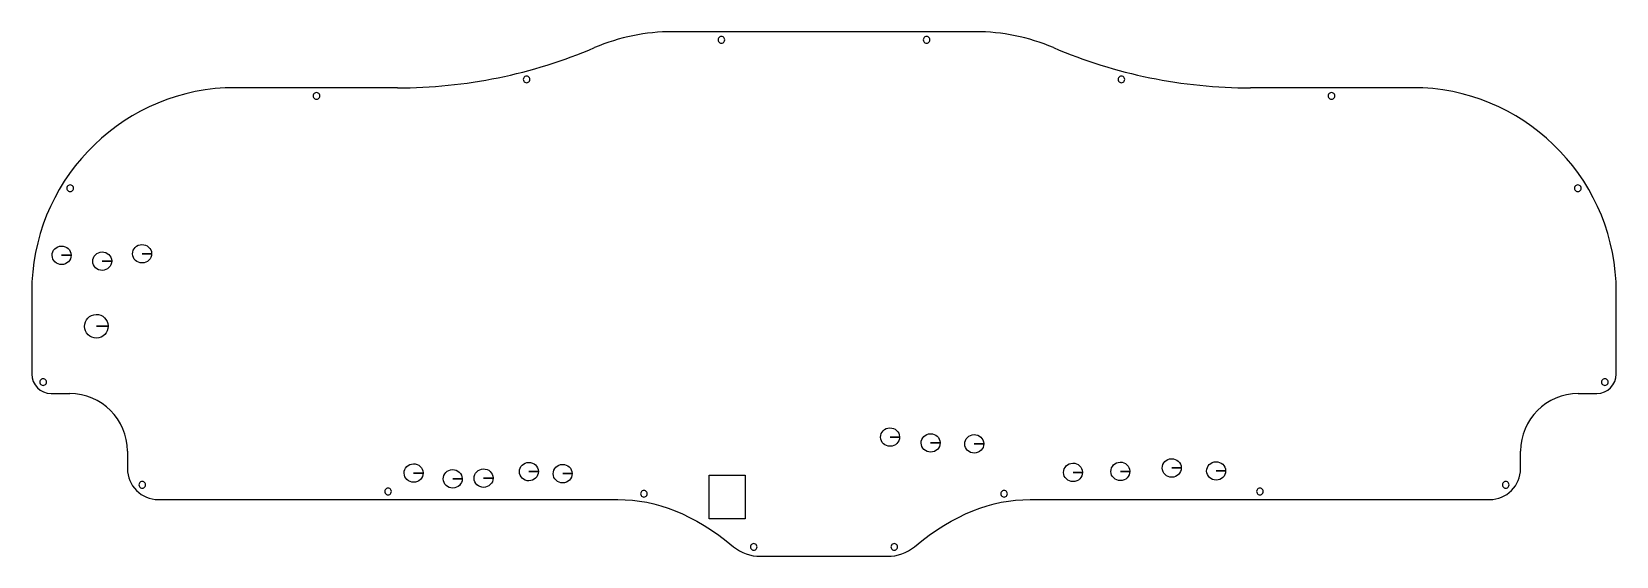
# Model space of a CAD drawing. Extents: x 0 to 2768, y 0 to 917.
import ezdxf

# ---------------------------------------------------------------- set-up
doc = ezdxf.new("R2010")
doc.units = 0
doc.layers.get('0').update_dxf_attribs({"linetype": 'CONTINUOUS'})

msp = doc.modelspace()

# ---------------------------------------------------------------- linework, layer by layer
at = {"color": 7}
for points in [[(1648.74696, 916.757819), (1120.06257, 916.757819)], [(639.607927, 818.662642), (338.266515, 818.662642)], [(2430.543015, 818.662642), (2129.201602, 818.662642)], [(69.201, 526.603204), (52.6158, 526.139005), (69.207825, 526.139005)], [(209.8131, 529.298826), (193.2279, 528.834627), (209.819925, 528.834627)], [(140.10165, 516.403435), (123.51645, 515.939236), (140.108475, 515.939236)], [(0.337515, 461.89314), (0.337515, 318.745402)], [(2768.472015, 318.745402), (2768.472015, 461.89314)], [(133.932075, 402.808965), (113.2605, 402.213862), (133.940625, 402.213862)], [(34.35324, 284.729655), (66.793815, 284.729655)], [(2702.015715, 284.729655), (2734.45629, 284.729655)], [(1516.366672, 209.055405), (1499.781495, 208.591207), (1516.37355, 208.591207)], [(1587.267307, 198.855607), (1570.68213, 198.39141), (1587.274177, 198.39141)], [(1663.484775, 197.332673), (1646.899597, 196.868475), (1663.491652, 196.868475)], [(167.617665, 183.90576), (167.617665, 153.300135)], [(2601.191865, 153.300135), (2601.191865, 183.90576)], [(684.118672, 146.231145), (667.533487, 145.76694), (684.125542, 145.76694)], [(885.466095, 148.747335), (868.88091, 148.28313), (885.472965, 148.28313)], [(944.488972, 145.186252), (927.903787, 144.722055), (944.495842, 144.722055)], [(1835.975257, 147.429015), (1819.390072, 146.964817), (1835.982127, 146.964817)], [(1918.665975, 149.125763), (1902.08085, 148.661565), (1918.672875, 148.661565)], [(2008.49415, 155.106308), (1991.90895, 154.64211), (2008.50105, 154.64211)], [(2086.025325, 149.951482), (2069.440125, 149.487277), (2086.032225, 149.487277)], [(752.389642, 136.134915), (735.804457, 135.67071), (752.396512, 135.67071)], [(806.32038, 137.396167), (789.735195, 136.93197), (806.32725, 136.93197)], [(221.469615, 99.448185), (1024.431907, 99.448185)], [(1744.377622, 99.448185), (2547.339915, 99.448185)], [(1273.342027, 0.33756), (1495.467502, 0.33756)]]:
    msp.add_lwpolyline(points, dxfattribs=at)
for points in [[(1210.912965, 902.584591)], [(1569.51861, 902.584591)], [(870.755482, 833.423377)], [(1909.676092, 833.423377)], [(503.686665, 804.489412)], [(2276.74494, 804.489412)], [(73.36749, 643.174582)], [(2707.064115, 643.174582)], [(26.13354, 304.714627)], [(2754.298065, 304.714627)], [(1184.058786, 142.186267), (1246.425934, 142.186267), (1246.425934, 65.549797), (1184.058786, 65.549797)], [(199.223565, 125.243085)], [(628.761765, 113.62146)], [(2151.66984, 113.62146)], [(2581.20804, 125.243085)], [(1075.59726, 109.607085)], [(1704.834315, 109.607085)], [(1267.41453, 16.694085)], [(1513.017052, 16.694085)]]:
    msp.add_lwpolyline(points, close=True, dxfattribs=at)
for points in [[(1120.06257, 916.757819), (1073.192753, 916.757819), (1026.806206, 907.287005), (983.687647, 888.913937)], [(1785.121882, 888.913937), (1742.003324, 907.287005), (1695.616777, 916.757819), (1648.74696, 916.757819)], [(639.607927, 818.662642), (757.862465, 818.662643), (874.897693, 842.557909), (983.687647, 888.913937)], [(1202.195387, 907.620098), (1200.39692, 906.581255), (1199.289628, 904.66153), (1199.29092, 902.584591)], [(1199.29092, 902.584591), (1199.289628, 900.507651), (1200.39692, 898.587927), (1202.195387, 897.549084)], [(1208.008498, 907.620098), (1206.210031, 908.658941), (1203.993854, 908.658941), (1202.195387, 907.620098)], [(1202.195387, 897.549084), (1203.993854, 896.51024), (1206.210031, 896.51024), (1208.008498, 897.549084)], [(1210.912965, 902.584591), (1210.914257, 904.66153), (1209.806965, 906.581255), (1208.008498, 907.620098)], [(1208.008498, 897.549084), (1209.806965, 898.587927), (1210.914257, 900.507651), (1210.912965, 902.584591)], [(1560.801032, 907.620098), (1559.002565, 906.581255), (1557.895273, 904.66153), (1557.896565, 902.584591)], [(1557.896565, 902.584591), (1557.895273, 900.507651), (1559.002565, 898.587927), (1560.801032, 897.549084)], [(1566.614143, 907.620098), (1564.815676, 908.658941), (1562.599499, 908.658941), (1560.801032, 907.620098)], [(1560.801032, 897.549084), (1562.599499, 896.51024), (1564.815676, 896.51024), (1566.614143, 897.549084)], [(1569.51861, 902.584591), (1569.519902, 904.66153), (1568.41261, 906.581255), (1566.614143, 907.620098)], [(1566.614143, 897.549084), (1568.41261, 898.587927), (1569.519902, 900.507651), (1569.51861, 902.584591)], [(1785.121882, 888.913937), (1893.911837, 842.557909), (2010.947065, 818.662643), (2129.201602, 818.662642)], [(862.037904, 838.458885), (860.239437, 837.420042), (859.132145, 835.500317), (859.133437, 833.423377)], [(859.133437, 833.423377), (859.132145, 831.346438), (860.239437, 829.426713), (862.037904, 828.38787)], [(867.851016, 838.458885), (866.052548, 839.497728), (863.836372, 839.497728), (862.037904, 838.458885)], [(870.755482, 833.423377), (870.756775, 835.500317), (869.649483, 837.420042), (867.851016, 838.458885)], [(867.851016, 828.38787), (869.649483, 829.426713), (870.756775, 831.346438), (870.755482, 833.423377)], [(1900.958514, 838.458885), (1899.160047, 837.420042), (1898.052755, 835.500317), (1898.054047, 833.423377)], [(1898.054047, 833.423377), (1898.052755, 831.346438), (1899.160047, 829.426713), (1900.958514, 828.38787)], [(1906.771626, 838.458885), (1904.973158, 839.497728), (1902.756982, 839.497728), (1900.958514, 838.458885)], [(1909.676092, 833.423377), (1909.677385, 835.500317), (1908.570093, 837.420042), (1906.771626, 838.458885)], [(1906.771626, 828.38787), (1908.570093, 829.426713), (1909.677385, 831.346438), (1909.676092, 833.423377)], [(338.266515, 818.662642), (148.741792, 808.3751), (0.337515, 651.696861), (0.337515, 461.893136)], [(494.970109, 809.521919), (493.172167, 808.483877), (492.06459, 806.565496), (492.06459, 804.489412)], [(492.06459, 804.489412), (492.06459, 802.413329), (493.172167, 800.494948), (494.970109, 799.456906)], [(500.781146, 809.521919), (498.983205, 810.55996), (496.76805, 810.55996), (494.970109, 809.521919)], [(503.686665, 804.489412), (503.686665, 806.565496), (502.579088, 808.483877), (500.781146, 809.521919)], [(500.781146, 799.456906), (502.579088, 800.494948), (503.686665, 802.413329), (503.686665, 804.489412)], [(862.037904, 828.38787), (863.836372, 827.349027), (866.052548, 827.349027), (867.851016, 828.38787)], [(1900.958514, 828.38787), (1902.756982, 827.349027), (1904.973158, 827.349027), (1906.771626, 828.38787)], [(2268.028384, 809.521919), (2266.230442, 808.483877), (2265.122865, 806.565496), (2265.122865, 804.489412)], [(2265.122865, 804.489412), (2265.122865, 802.413329), (2266.230442, 800.494948), (2268.028384, 799.456906)], [(2273.839421, 809.521919), (2272.04148, 810.55996), (2269.826325, 810.55996), (2268.028384, 809.521919)], [(2276.74494, 804.489412), (2276.74494, 806.565496), (2275.637363, 808.483877), (2273.839421, 809.521919)], [(2273.839421, 799.456906), (2275.637363, 800.494948), (2276.74494, 802.413329), (2276.74494, 804.489412)], [(2768.472015, 461.893136), (2768.472015, 651.696861), (2620.067738, 808.3751), (2430.543015, 818.662642)], [(494.970109, 799.456906), (496.76805, 798.418865), (498.983205, 798.418865), (500.781146, 799.456906)], [(2268.028384, 799.456906), (2269.826325, 798.418865), (2272.04148, 798.418865), (2273.839421, 799.456906)], [(64.650934, 648.207089), (62.852992, 647.169047), (61.745415, 645.250666), (61.745415, 643.174582)], [(61.745415, 643.174582), (61.745415, 641.098499), (62.852992, 639.180118), (64.650934, 638.142076)], [(70.461971, 648.207089), (68.66403, 649.24513), (66.448875, 649.24513), (64.650934, 648.207089)], [(64.650934, 638.142076), (66.448875, 637.104035), (68.66403, 637.104035), (70.461971, 638.142076)], [(73.36749, 643.174582), (73.36749, 645.250666), (72.259913, 647.169047), (70.461971, 648.207089)], [(70.461971, 638.142076), (72.259913, 639.180118), (73.36749, 641.098499), (73.36749, 643.174582)], [(2698.347559, 648.207089), (2696.549617, 647.169047), (2695.44204, 645.250666), (2695.44204, 643.174582)], [(2695.44204, 643.174582), (2695.44204, 641.098499), (2696.549617, 639.180118), (2698.347559, 638.142076)], [(2704.158596, 648.207089), (2702.360655, 649.24513), (2700.1455, 649.24513), (2698.347559, 648.207089)], [(2698.347559, 638.142076), (2700.1455, 637.104035), (2702.360655, 637.104035), (2704.158596, 638.142076)], [(2707.064115, 643.174582), (2707.064115, 645.250666), (2705.956538, 647.169047), (2704.158596, 648.207089)], [(2704.158596, 638.142076), (2705.956538, 639.180118), (2707.064115, 641.098499), (2707.064115, 643.174582)], [(36.025425, 525.906882), (35.894234, 534.769679), (43.142835, 542.075117), (52.257675, 542.266412)], [(52.257675, 542.266412), (61.372512, 542.457736), (68.938646, 535.463246), (69.201, 526.603204)], [(69.207825, 526.139006), (69.207825, 517.275321), (61.851897, 510.07206), (52.7352, 510.008259)], [(106.926075, 515.707112), (106.794885, 524.569909), (114.043485, 531.875346), (123.158325, 532.066642)], [(123.158325, 532.066642), (132.273162, 532.257966), (139.839295, 525.263476), (140.10165, 516.403435)], [(176.637525, 528.602504), (176.506334, 537.465301), (183.754935, 544.770738), (192.869775, 544.962034)], [(193.3473, 512.703881), (184.230562, 512.640075), (176.768716, 519.739696), (176.637525, 528.602504)], [(192.869775, 544.962034), (201.984612, 545.153358), (209.550746, 538.158868), (209.8131, 529.298826)], [(209.819925, 528.834627), (209.819925, 519.970943), (202.463997, 512.767682), (193.3473, 512.703881)], [(52.7352, 510.008259), (43.618462, 509.944454), (36.156616, 517.044075), (36.025425, 525.906882)], [(123.635775, 499.808489), (114.519066, 499.744724), (107.057266, 506.844334), (106.926075, 515.707112)], [(140.108475, 515.939236), (140.108475, 507.075523), (132.752501, 499.87225), (123.635775, 499.808489)], [(92.58255, 401.916285), (92.419036, 413.278278), (101.453574, 422.643761), (112.814175, 422.889015)], [(112.814175, 422.889015), (124.174771, 423.134275), (133.605079, 414.167425), (133.932075, 402.808965)], [(113.4093, 381.534435), (102.046356, 381.452683), (92.746066, 390.554302), (92.58255, 401.916285)], [(133.940625, 402.213863), (133.940622, 390.850694), (124.772252, 381.616188), (113.4093, 381.534435)], [(0.337515, 318.745403), (0.337515, 299.959033), (15.56687, 284.729668), (34.35324, 284.729655)], [(17.416984, 309.747134), (15.619042, 308.709092), (14.511465, 306.790711), (14.511465, 304.714627)], [(14.511465, 304.714627), (14.511465, 302.638544), (15.619042, 300.720163), (17.416983, 299.682121)], [(23.228021, 309.747134), (21.43008, 310.785175), (19.214925, 310.785175), (17.416984, 309.747134)], [(26.13354, 304.714627), (26.13354, 306.790711), (25.025963, 308.709092), (23.228021, 309.747134)], [(23.228022, 299.682121), (25.025963, 300.720163), (26.13354, 302.638544), (26.13354, 304.714627)], [(2734.45629, 284.729655), (2753.24266, 284.729668), (2768.472015, 299.959033), (2768.472015, 318.745403)], [(2745.581509, 309.747134), (2743.783567, 308.709092), (2742.67599, 306.790711), (2742.67599, 304.714627)], [(2742.67599, 304.714627), (2742.67599, 302.638544), (2743.783567, 300.720163), (2745.581509, 299.682121)], [(2751.392546, 309.747134), (2749.594605, 310.785175), (2747.37945, 310.785175), (2745.581509, 309.747134)], [(2754.298065, 304.714627), (2754.298065, 306.790711), (2753.190488, 308.709092), (2751.392546, 309.747134)], [(2751.392546, 299.682121), (2753.190488, 300.720163), (2754.298065, 302.638544), (2754.298065, 304.714627)], [(17.416983, 299.682121), (19.214925, 298.644078), (21.43008, 298.644078), (23.228022, 299.682121)], [(167.617665, 183.90576), (167.617673, 239.589245), (122.4773, 284.729638), (66.793815, 284.729655)], [(2702.015715, 284.729655), (2646.33223, 284.729638), (2601.191857, 239.589245), (2601.191865, 183.90576)], [(2745.581509, 299.682121), (2747.37945, 298.64408), (2749.594605, 298.64408), (2751.392546, 299.682121)], [(1483.191157, 208.359083), (1483.059965, 217.221867), (1490.308543, 224.5273), (1499.42337, 224.718615)], [(1499.42337, 224.718615), (1508.5382, 224.909927), (1516.10432, 217.915439), (1516.366672, 209.055405)], [(1499.900872, 192.460463), (1490.784159, 192.396689), (1483.32235, 199.496299), (1483.191157, 208.359083)], [(1516.37355, 208.591207), (1516.373549, 199.727504), (1509.017589, 192.524236), (1499.900872, 192.460463)], [(1554.091792, 198.159285), (1553.9606, 207.022069), (1561.209178, 214.327502), (1570.324005, 214.518817)], [(1570.801507, 182.260665), (1561.684794, 182.196892), (1554.222985, 189.296502), (1554.091792, 198.159285)], [(1570.324005, 214.518817), (1579.438835, 214.710129), (1587.004955, 207.715641), (1587.267307, 198.855607)], [(1587.274177, 198.39141), (1587.274177, 189.527709), (1579.918221, 182.324442), (1570.801507, 182.260665)], [(1630.30926, 196.63635), (1630.178068, 205.499137), (1637.42665, 212.804571), (1646.54148, 212.995883)], [(1647.018975, 180.73773), (1637.902261, 180.673957), (1630.440452, 187.773567), (1630.30926, 196.63635)], [(1646.54148, 212.995883), (1655.656307, 213.18719), (1663.222422, 206.192703), (1663.484775, 197.332673)], [(1663.491652, 196.868475), (1663.491652, 188.004771), (1656.135692, 180.801503), (1647.018975, 180.73773)], [(1975.31865, 154.409985), (1975.187458, 163.272755), (1982.436013, 170.578183), (1991.550825, 170.769518)], [(1991.550825, 170.769518), (2000.665663, 170.960842), (2008.231797, 163.96635), (2008.49415, 155.106308)], [(167.617665, 153.300135), (167.617656, 139.017707), (173.291324, 125.320248), (183.390526, 115.221046)], [(650.94315, 145.534823), (650.811962, 154.397606), (658.060543, 161.703036), (667.17537, 161.894348)], [(667.652872, 129.636195), (658.536153, 129.572418), (651.074338, 136.672034), (650.94315, 145.534823)], [(667.17537, 161.894348), (676.290197, 162.085659), (683.856315, 155.091176), (684.118672, 146.231145)], [(684.125542, 145.76694), (684.125542, 136.903239), (676.769586, 129.699972), (667.652872, 129.636195)], [(719.21412, 135.438592), (719.082932, 144.301376), (726.331513, 151.606806), (735.44634, 151.798117)], [(735.44634, 151.798117), (744.561167, 151.989429), (752.127285, 144.994946), (752.389642, 136.134915)], [(773.144858, 136.699845), (773.01367, 145.562629), (780.262251, 152.868059), (789.377078, 153.05937)], [(789.377078, 153.05937), (798.491904, 153.250682), (806.058023, 146.256198), (806.32038, 137.396167)], [(852.290572, 148.051012), (852.159385, 156.913796), (859.407966, 164.219226), (868.522792, 164.410537)], [(869.000288, 132.152385), (859.883571, 132.088612), (852.421761, 139.188226), (852.290572, 148.051012)], [(868.522792, 164.410537), (877.637619, 164.601849), (885.203738, 157.607366), (885.466095, 148.747335)], [(885.472965, 148.28313), (885.472964, 139.419426), (878.117004, 132.216158), (869.000288, 132.152385)], [(911.313457, 144.48993), (911.18227, 153.352711), (918.430846, 160.65814), (927.54567, 160.849455)], [(928.023172, 128.591302), (918.906456, 128.527529), (911.444646, 135.627144), (911.313457, 144.48993)], [(927.54567, 160.849455), (936.660497, 161.040767), (944.226615, 154.046283), (944.488972, 145.186252)], [(944.495842, 144.722055), (944.495846, 135.858351), (937.139889, 128.65508), (928.023172, 128.591302)], [(1802.799735, 146.732693), (1802.668543, 155.595479), (1809.917125, 162.900914), (1819.031955, 163.092225)], [(1819.509457, 130.834072), (1810.392741, 130.770295), (1802.930928, 137.869907), (1802.799735, 146.732693)], [(1819.031955, 163.092225), (1828.146785, 163.283537), (1835.712905, 156.289049), (1835.975257, 147.429015)], [(1835.982127, 146.964818), (1835.982127, 138.101116), (1828.626171, 130.89785), (1819.509457, 130.834072)], [(1885.490475, 148.42944), (1885.359283, 157.292238), (1892.607884, 164.597677), (1901.722725, 164.788972)], [(1902.200175, 132.53082), (1893.083467, 132.467055), (1885.621667, 139.566663), (1885.490475, 148.42944)], [(1901.722725, 164.788972), (1910.837534, 164.980256), (1918.403622, 157.985776), (1918.665975, 149.125763)], [(1918.672875, 148.661565), (1918.672874, 139.797853), (1911.316901, 132.594581), (1902.200175, 132.53082)], [(1992.02835, 138.511365), (1982.911642, 138.4476), (1975.449842, 145.547208), (1975.31865, 154.409985)], [(2008.50105, 154.64211), (2008.501049, 145.778398), (2001.145076, 138.575126), (1992.02835, 138.511365)], [(2052.849825, 149.25516), (2052.718637, 158.117927), (2059.967191, 165.42335), (2069.082, 165.614685)], [(2069.559525, 133.356532), (2060.442814, 133.292767), (2052.981013, 140.39238), (2052.849825, 149.25516)], [(2069.082, 165.614685), (2078.196835, 165.806009), (2085.762968, 158.811522), (2086.025325, 149.951482)], [(2086.032225, 149.487278), (2086.032224, 140.623565), (2078.676251, 133.420294), (2069.559525, 133.356532)], [(2585.419004, 115.221046), (2595.518206, 125.320248), (2601.191874, 139.017707), (2601.191865, 153.300135)], [(183.390526, 115.221046), (193.489728, 105.121844), (207.187187, 99.448176), (221.469615, 99.448185)], [(190.507009, 130.275591), (188.709067, 129.237549), (187.60149, 127.319169), (187.60149, 125.243085)], [(187.60149, 125.243085), (187.60149, 123.167001), (188.709067, 121.248621), (190.507009, 120.210579)], [(196.318046, 130.275591), (194.520105, 131.313633), (192.30495, 131.313633), (190.507009, 130.275591)], [(190.507009, 120.210579), (192.30495, 119.172537), (194.520105, 119.172537), (196.318046, 120.210579)], [(199.223565, 125.243085), (199.223565, 127.319169), (198.115988, 129.237549), (196.318046, 130.275591)], [(196.318046, 120.210579), (198.115988, 121.248621), (199.223565, 123.167001), (199.223565, 125.243085)], [(620.045209, 118.653966), (618.247267, 117.615924), (617.13969, 115.697544), (617.13969, 113.62146)], [(617.13969, 113.62146), (617.13969, 111.545376), (618.247267, 109.626996), (620.045209, 108.588954)], [(625.856246, 118.653966), (624.058305, 119.692008), (621.84315, 119.692008), (620.045209, 118.653966)], [(628.761765, 113.62146), (628.761765, 115.697544), (627.654188, 117.615924), (625.856246, 118.653966)], [(625.856246, 108.588954), (627.654188, 109.626996), (628.761765, 111.545376), (628.761765, 113.62146)], [(735.923835, 119.539965), (726.807118, 119.476192), (719.345308, 126.575806), (719.21412, 135.438592)], [(752.396512, 135.67071), (752.396512, 126.807006), (745.040552, 119.603738), (735.923835, 119.539965)], [(789.85458, 120.801218), (780.73786, 120.73744), (773.276046, 127.837056), (773.144858, 136.699845)], [(806.32725, 136.93197), (806.327253, 128.068266), (798.971297, 120.864995), (789.85458, 120.801218)], [(1066.879682, 114.642592), (1065.081215, 113.603749), (1063.973923, 111.684025), (1063.975215, 109.607085)], [(1072.692793, 114.642592), (1070.894326, 115.681435), (1068.678149, 115.681435), (1066.879682, 114.642592)], [(1075.59726, 109.607085), (1075.598552, 111.684025), (1074.49126, 113.603749), (1072.692793, 114.642592)], [(1696.116737, 114.642592), (1694.31827, 113.603749), (1693.210978, 111.684025), (1693.21227, 109.607085)], [(1701.929848, 114.642592), (1700.131381, 115.681435), (1697.915204, 115.681435), (1696.116737, 114.642592)], [(1704.834315, 109.607085), (1704.835607, 111.684025), (1703.728315, 113.603749), (1701.929848, 114.642592)], [(2142.953284, 118.653966), (2141.155342, 117.615924), (2140.047765, 115.697544), (2140.047765, 113.62146)], [(2140.047765, 113.62146), (2140.047765, 111.545376), (2141.155342, 109.626996), (2142.953284, 108.588954)], [(2148.764321, 118.653966), (2146.96638, 119.692008), (2144.751225, 119.692008), (2142.953284, 118.653966)], [(2151.66984, 113.62146), (2151.66984, 115.697544), (2150.562263, 117.615924), (2148.764321, 118.653966)], [(2148.764321, 108.588954), (2150.562263, 109.626996), (2151.66984, 111.545376), (2151.66984, 113.62146)], [(2547.339915, 99.448185), (2561.622343, 99.448176), (2575.319802, 105.121844), (2585.419004, 115.221046)], [(2572.491484, 130.275591), (2570.693542, 129.237549), (2569.585965, 127.319169), (2569.585965, 125.243085)], [(2569.585965, 125.243085), (2569.585965, 123.167001), (2570.693542, 121.248621), (2572.491484, 120.210579)], [(2578.302521, 130.275591), (2576.50458, 131.313633), (2574.289425, 131.313633), (2572.491484, 130.275591)], [(2572.491484, 120.210579), (2574.289425, 119.172537), (2576.50458, 119.172537), (2578.302521, 120.210579)], [(2581.20804, 125.243085), (2581.20804, 127.319169), (2580.100463, 129.237549), (2578.302521, 130.275591)], [(2578.302521, 120.210579), (2580.100463, 121.248621), (2581.20804, 123.167001), (2581.20804, 125.243085)], [(620.045209, 108.588954), (621.84315, 107.550912), (624.058305, 107.550912), (625.856246, 108.588954)], [(1024.431907, 99.448185), (1091.91555, 99.448185), (1156.84269, 74.48286), (1226.430772, 17.16906)], [(1063.975215, 109.607085), (1063.973923, 107.530145), (1065.081215, 105.610421), (1066.879682, 104.571578)], [(1066.879682, 104.571578), (1068.678149, 103.532735), (1070.894326, 103.532735), (1072.692793, 104.571578)], [(1072.692793, 104.571578), (1074.49126, 105.610421), (1075.598552, 107.530145), (1075.59726, 109.607085)], [(1542.378757, 17.16906), (1611.96684, 74.48286), (1676.89398, 99.448185), (1744.377622, 99.448185)], [(1693.21227, 109.607085), (1693.210978, 107.530145), (1694.31827, 105.610421), (1696.116737, 104.571578)], [(1696.116737, 104.571578), (1697.915204, 103.532735), (1700.131381, 103.532735), (1701.929848, 104.571578)], [(1701.929848, 104.571578), (1703.728315, 105.610421), (1704.835607, 107.530145), (1704.834315, 109.607085)], [(2142.953284, 108.588954), (2144.751225, 107.550912), (2146.96638, 107.550912), (2148.764321, 108.588954)], [(1226.430772, 17.16906), (1239.642512, 6.287663), (1256.226103, 0.337562), (1273.342027, 0.33756)], [(1258.697991, 21.726581), (1256.900053, 20.688541), (1255.792477, 18.770165), (1255.792477, 16.694085)], [(1255.792477, 16.694085), (1255.792477, 14.618005), (1256.900053, 12.699629), (1258.697991, 11.661589)], [(1264.509017, 21.726581), (1262.711079, 22.764621), (1260.495928, 22.764621), (1258.697991, 21.726581)], [(1258.697991, 11.661589), (1260.495928, 10.623549), (1262.711079, 10.623549), (1264.509017, 11.661589)], [(1267.41453, 16.694085), (1267.41453, 18.770165), (1266.306955, 20.688541), (1264.509017, 21.726581)], [(1264.509017, 11.661589), (1266.306955, 12.699629), (1267.41453, 14.618005), (1267.41453, 16.694085)], [(1495.467502, 0.33756), (1512.583427, 0.337562), (1529.167018, 6.287663), (1542.378757, 17.16906)], [(1504.300513, 21.726581), (1502.502575, 20.688541), (1501.395, 18.770165), (1501.395, 16.694085)], [(1501.395, 16.694085), (1501.395, 14.618005), (1502.502575, 12.699628), (1504.300513, 11.661588)], [(1510.111539, 21.726581), (1508.313602, 22.764621), (1506.098451, 22.764621), (1504.300513, 21.726581)], [(1504.300513, 11.661588), (1506.098451, 10.623548), (1508.313602, 10.623548), (1510.111539, 11.661588)], [(1513.017052, 16.694085), (1513.017052, 18.770165), (1511.909477, 20.688541), (1510.111539, 21.726581)], [(1510.111539, 11.661588), (1511.909477, 12.699628), (1513.017053, 14.618005), (1513.017052, 16.694085)]]:
    msp.add_open_spline(points, degree=3, dxfattribs=at)

doc.saveas('drawing.dxf')
